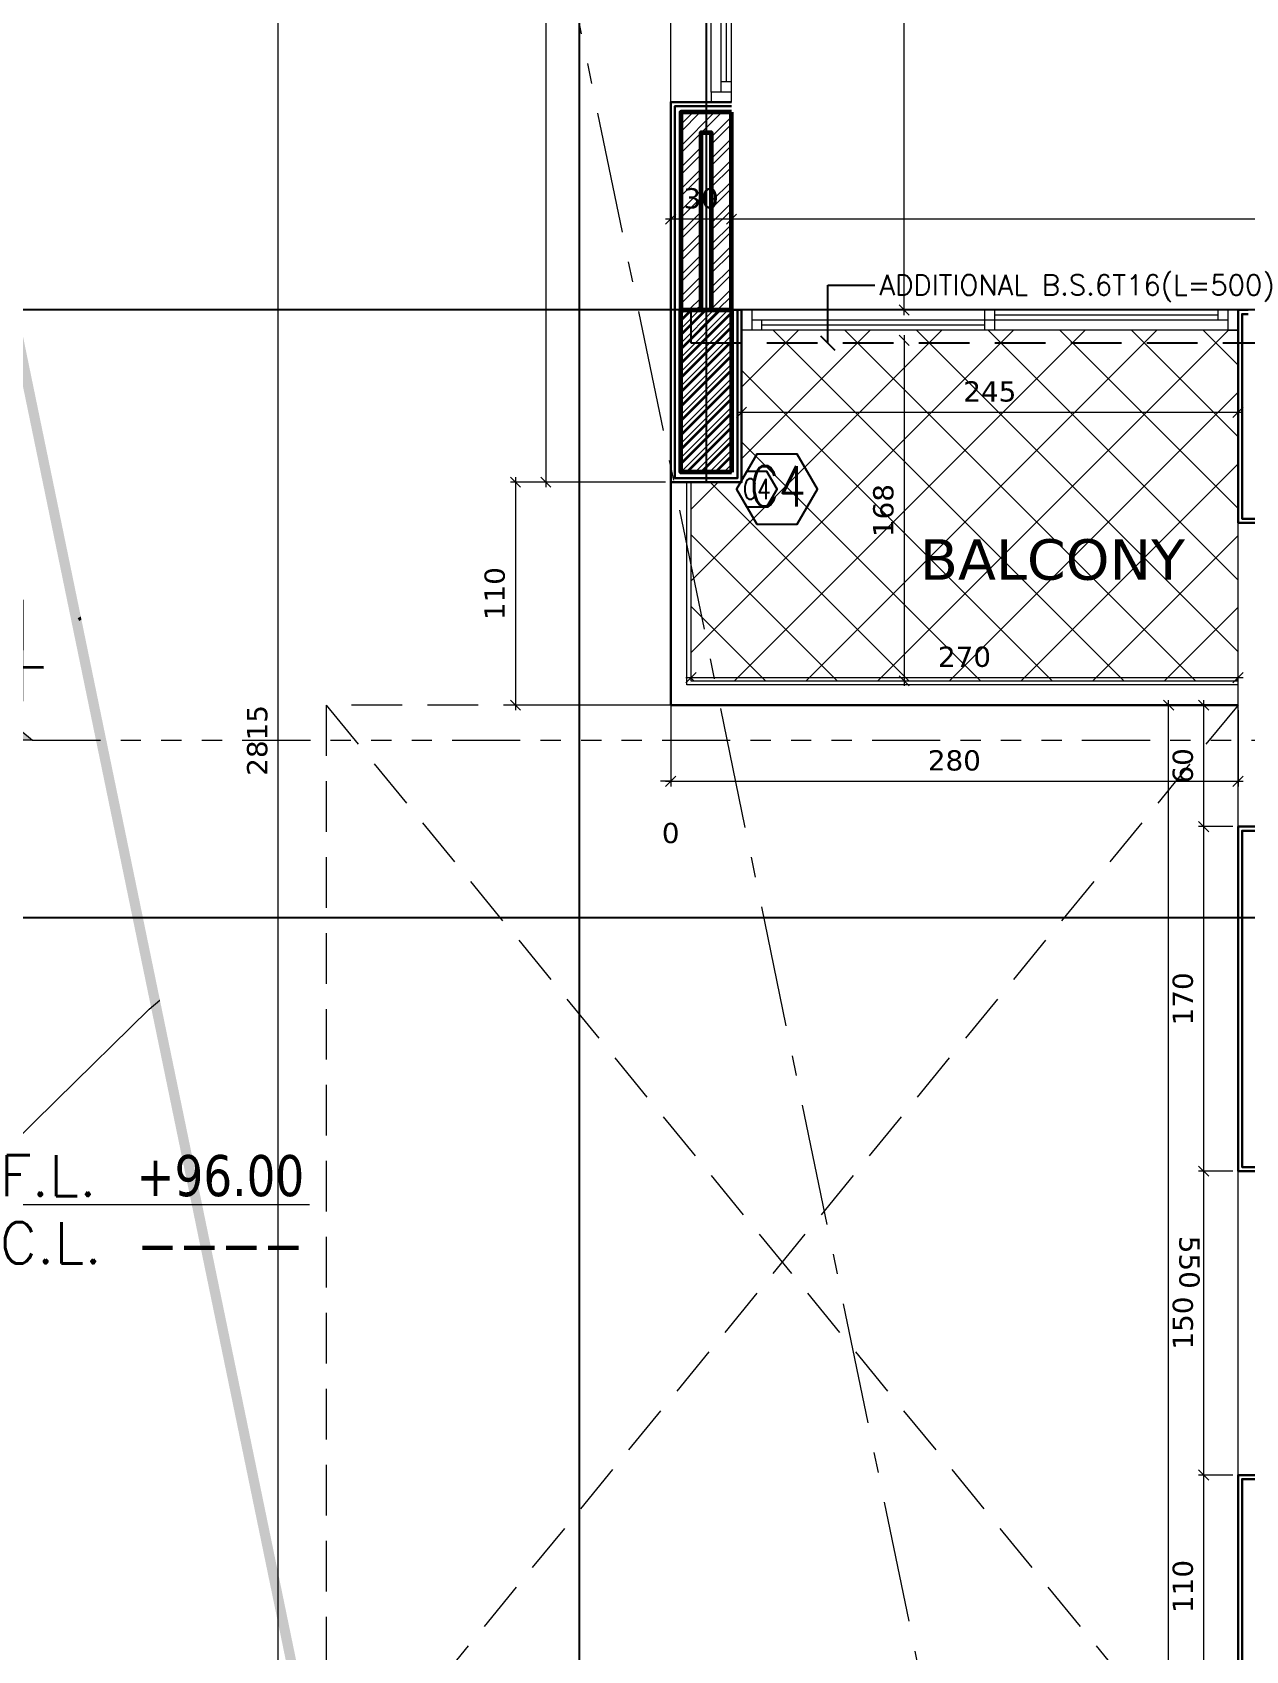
# Model space of a CAD drawing. Header units: inches. Extents: x -48 to 777, y -156 to 510.
# Drawn here: x 388.78 to 394.76, y 137.24 to 145.23 of the extents above; entities that cross this region are included whole.
import ezdxf
from ezdxf.enums import TextEntityAlignment as Align

# ---------------------------------------------------------------- set-up
doc = ezdxf.new("R2010")
doc.units = ezdxf.units.IN
doc.header["$MEASUREMENT"] = 0
doc.set_wipeout_variables(frame=1)
for name, pattern in [('ACAD_ISO06W100', [36, 24, -3, 0, -3, 0, -3, 0, -3]), ('ACAD_ISO10W100', [18, 12, -3, 0, -3]), ('HIDDEN', [0.375, 0.25, -0.125]), ('NUHA', [1.45, 0.75, -0.25, 0.2, -0.25])]:
    doc.linetypes.add(name, pattern=pattern)
doc.layers.get('Defpoints').update_dxf_attribs({"lineweight": 5})
for name, color, linetype, lineweight in [('A-AXIS', 253, 'ACAD_ISO10W100', 5), ('A-AXIS ST', 251, 'ACAD_ISO10W100', 5), ('A-DIM', 9, 'Continuous', 5), ('A-HIDDEN', 254, 'HIDDEN', 5), ('A-LEVELS', 139, 'Continuous', 20), ('A-LIMIT LOT', 235, 'ACAD_ISO10W100', 20), ('A-PILLARS', 1, 'Continuous', 60), ('A-PROJECTION1', 6, 'Continuous', 30), ('A-SIGNS1', 20, 'Continuous', 15), ('A-SIGNS2', 30, 'Continuous', 15), ('A-TEXT', 50, 'Continuous', 15), ('A-WALLS', 7, 'Continuous', 60), ('A-WINDOWS', 4, 'Continuous', 20), ('C-STONE', 42, 'Continuous', 30), ('D-GLASS', 171, 'Continuous', 20), ('D-STONE', 52, 'Continuous', 20), ('H-PILLARS', 61, 'Continuous', 5), ('H-TILING', 54, 'Continuous', 5), ('H-WALLS', 51, 'Continuous', 5)]:
    doc.layers.add(name, color=color, linetype=linetype, lineweight=lineweight)
for name, color, linetype in [('pts pc', 7, 'Continuous'), ('Str-Axes', 8, 'Continuous'), ('str-col-hatch', 8, 'Continuous'), ('str-COL-TAG-100', 1, 'Continuous'), ('str-COL-TAG-50', 7, 'Continuous'), ('str-columns', 3, 'Continuous'), ('str-slab-bottom-reinf.', 1, 'Continuous'), ('str-slab-top', 1, 'Continuous')]:
    doc.layers.add(name, color=color, linetype=linetype)
doc.styles.add('2mm', font='simplex.shx', dxfattribs={"height": 0.5})
doc.styles.add('ROMAN', font='ROMANS.SHX')
doc.styles.add('ROMAND', font='verdana.ttf')
doc.styles.add('ROMANS', font='romans__.ttf', dxfattribs={"height": 0.14})
doc.styles.add('Stretch', font='GOTHIC.TTF', dxfattribs={"width": 0.75, "height": 0.2})
doc.dimstyles.new('M-1.50', dxfattribs={"dimtxt": 0.1, "dimasz": 0.05, "dimexe": 0.025, "dimexo": 0.025, "dimgap": 0.05, "dimtad": 1, "dimlfac": 100, "dimrnd": 0.5, "dimzin": 9, "dimdsep": 46, "dimtxsty": 'ROMAND', "dimblk": 'OBLIQUE', "dimcen": 1, "dimdle": 0.025, "dimclrd": 256, "dimclre": 256, "dimclrt": 2, "dimadec": 0, "dimazin": 0, "dimtfac": 0.666667, "dimtmove": 2, "dimatfit": 3, "dimfxl": 0.04, "dimtolj": 1, "dimtzin": 5, "dimlwd": -1, "dimlwe": -1, "dimarcsym": 0})
doc.dimstyles.new('structure', dxfattribs={"dimtxt": 0.1, "dimasz": 0.07, "dimexe": 0.18, "dimexo": 1, "dimgap": 0.05, "dimtad": 1, "dimdec": 1, "dimlfac": 100, "dimrnd": 0.5, "dimdsep": 46, "dimtxsty": 'ROMAN', "dimblk1": 'OBLIQUE', "dimblk2": 'OBLIQUE', "dimsah": 1, "dimcen": 0.009, "dimse1": 1, "dimse2": 1, "dimclrd": 4, "dimclre": 9, "dimclrt": 1, "dimadec": 0, "dimazin": 0, "dimtfac": 0.066667, "dimtdec": 1, "dimtix": 1, "dimtmove": 2, "dimatfit": 3, "dimldrblk": 'OBLIQUE', "dimfxl": 0.18, "dimtolj": 1, "dimarcsym": 0})

# ---------------------------------------------------------------- blocks, each defined once
blk = doc.blocks.new('_Oblique')
at = {"color": 0, "linetype": 'ByBlock', "lineweight": -2}
blk.add_line((-0.5, -0.5), (0.5, 0.5), dxfattribs=at)
blk = doc.blocks.new('*D7')
at = {"layer": 'A-DIM', "transparency": 16777216}
for p, q in [((332.5563, 67.8908), (332.1191, 67.8908)), ((332.1441, 67.9158), (332.1441, 63.3658)), ((332.5563, 63.3908), (332.1191, 63.3908))]:
    blk.add_line(p, q, dxfattribs=at)
at = {"layer": 'Defpoints', "color": 0, "transparency": 16777216}
for p in [(332.5813, 67.8908), (332.1441, 63.3908), (332.5813, 63.3908)]:
    blk.add_point(p, dxfattribs=at)
at = {"layer": 'A-DIM', "transparency": 16777216, "xscale": 0.05, "yscale": 0.05, "zscale": 0.05}
for p, rotation in [((332.1441, 67.8908), 90), ((332.1441, 63.3908), 270)]:
    blk.add_blockref('_Oblique', p, dxfattribs=dict(at, rotation=rotation))
at = {"layer": 'A-DIM', "color": 2, "transparency": 16777216, "insert": (332.0421, 65.6408), "char_height": 0.1, "attachment_point": 5, "rotation": 90, "style": 'ROMAND'}
blk.add_mtext('\\A1;450', dxfattribs=at)
blk = doc.blocks.new('*D8')
at = {"layer": 'A-DIM', "transparency": 16777216}
for p, q in [((327.0813, 67.8658), (327.0813, 67.5233)), ((332.5813, 67.8658), (332.5813, 67.5233)), ((332.6063, 67.5483), (327.0563, 67.5483))]:
    blk.add_line(p, q, dxfattribs=at)
at = {"layer": 'Defpoints', "color": 0, "transparency": 16777216}
for p in [(327.0813, 67.8908), (332.5813, 67.8908), (327.0813, 67.5483)]:
    blk.add_point(p, dxfattribs=at)
at = {"layer": 'A-DIM', "transparency": 16777216, "xscale": 0.05, "yscale": 0.05, "zscale": 0.05, "rotation": 180}
blk.add_blockref('_Oblique', (327.0813, 67.5483), dxfattribs=at)
at = {"layer": 'A-DIM', "transparency": 16777216, "xscale": 0.05, "yscale": 0.05, "zscale": 0.05}
blk.add_blockref('_Oblique', (332.5813, 67.5483), dxfattribs=at)
at = {"layer": 'A-DIM', "color": 2, "transparency": 16777216, "insert": (329.8313, 67.6503), "char_height": 0.1, "attachment_point": 5, "style": 'ROMAND'}
blk.add_mtext('\\A1;550', dxfattribs=at)
blk = doc.blocks.new('*U25')
for p, q in [((50, 100), (1450, 100)), ((100, 100), (100, 50)), ((725, 0), (725, 100)), ((775, 0), (775, 100)), ((50, 50), (1450, 50)), ((50, 0), (1450, 0)), ((100, 75), (725, 75)), ((775, 25), (1400, 25)), ((1400, 0), (1400, 50))]:
    blk.add_line(p, q)
for points in [[(0, 100), (50, 100), (50, 0), (0, 0)], [(1500, 100), (1450, 100), (1450, 0), (1500, 0)]]:
    blk.add_lwpolyline(points)
blk = doc.blocks.new('*U55')
for p, q in [((50, 100), (2400, 100)), ((100, 100), (100, 50)), ((1200, 0), (1200, 100)), ((1250, 0), (1250, 100)), ((50, 50), (2400, 50)), ((50, 0), (2400, 0)), ((100, 75), (1200, 75)), ((1250, 25), (2350, 25)), ((2350, 0), (2350, 50))]:
    blk.add_line(p, q)
for points in [[(0, 100), (50, 100), (50, 0), (0, 0)], [(2450, 100), (2400, 100), (2400, 0), (2450, 0)]]:
    blk.add_lwpolyline(points)
blk = doc.blocks.new('ZDGFHGCGFF')
h = blk.add_hatch(color=256)
h.paths.add_polyline_path([(94.0863, 59.8041), (94.1509, 59.726, 0.223535), (94.0863, 59.7564)])
h.paths.add_polyline_path([(94.1509, 59.726), (94.1951, 59.6725), (94.1509, 59.6191, 0.17452), (94.1701, 59.6725, 0.17452)])
h.paths.add_polyline_path([(94.0863, 59.5887, 0.223535), (94.1509, 59.6191), (94.0863, 59.541)])
for p, q in [((94.0863, 59.7564), (94.0863, 59.8041)), ((94.0863, 59.8041), (94.1951, 59.6725)), ((94.1951, 59.6725), (94.0863, 59.541)), ((94.0863, 59.541), (94.0863, 59.5887))]:
    blk.add_line(p, q)
blk.add_circle((94.0863, 59.6725), 0.0839)
blk = doc.blocks.new('ZDGFHGCJHGHFG')
at = {"layer": 'A-SIGNS1', "rotation": 90}
blk.add_blockref('ZDGFHGCGFF', (154.0776, -34.4137), dxfattribs=at)
at = {"layer": 'A-SIGNS2', "linetype": 'ACAD_ISO06W100', "ltscale": 0.01, "style": 'Stretch', "flags": 12}
blk.add_attdef('A', text='', height=0.0883, dxfattribs=at).set_placement((94.4069, 59.6837), align=Align.MIDDLE)
blk = doc.blocks.new('AXIS')
at = {"layer": 'A-AXIS ST', "ltscale": 0.1}
for p, q in [((633.96853, 296.91777), (633.96853, 336.01919)), ((657.61853, 319.06933), (627.81853, 319.06933)), ((657.61853, 316.06777), (627.81853, 316.06777))]:
    blk.add_line(p, q, dxfattribs=at)
blk = doc.blocks.new('*D135')
at = {"layer": 'A-DIM', "transparency": 16777216}
blk.add_line((393.0793, 143.7319), (393.0793, 142.0019), dxfattribs=at)
at = {"layer": 'Defpoints', "color": 0, "transparency": 16777216}
for p in [(393.0793, 143.7069), (393.0793, 142.0269), (393.0793, 142.0269)]:
    blk.add_point(p, dxfattribs=at)
at = {"layer": 'A-DIM', "transparency": 16777216, "xscale": 0.05, "yscale": 0.05, "zscale": 0.05}
for p, rotation in [((393.0793, 143.7069), 90), ((393.0793, 142.0269), 270)]:
    blk.add_blockref('_Oblique', p, dxfattribs=dict(at, rotation=rotation))
at = {"layer": 'A-DIM', "color": 2, "transparency": 16777216, "insert": (392.977, 142.8669), "char_height": 0.1, "attachment_point": 5, "rotation": 90, "style": 'ROMAND'}
blk.add_mtext('\\A1;168', dxfattribs=at)
blk = doc.blocks.new('*D136')
at = {"layer": 'A-DIM', "transparency": 16777216}
for p, q in [((392.0018, 142.0425), (394.7518, 142.0425)), ((392.0268, 142.0175), (392.0268, 142.0175))]:
    blk.add_line(p, q, dxfattribs=at)
at = {"layer": 'Defpoints', "color": 0, "transparency": 16777216}
for p in [(392.0268, 142.0425), (394.7268, 142.0425), (394.7268, 142.0425)]:
    blk.add_point(p, dxfattribs=at)
at = {"layer": 'A-DIM', "transparency": 16777216, "xscale": 0.05, "yscale": 0.05, "zscale": 0.05, "rotation": 180}
blk.add_blockref('_Oblique', (392.0268, 142.0425), dxfattribs=at)
at = {"layer": 'A-DIM', "transparency": 16777216, "xscale": 0.05, "yscale": 0.05, "zscale": 0.05}
blk.add_blockref('_Oblique', (394.7268, 142.0425), dxfattribs=at)
at = {"layer": 'A-DIM', "color": 2, "transparency": 16777216, "insert": (393.3768, 142.1446), "char_height": 0.1, "attachment_point": 5, "style": 'ROMAND'}
blk.add_mtext('\\A1;270', dxfattribs=at)
blk = doc.blocks.new('*D163')
at = {"layer": 'A-DIM', "transparency": 16777216}
for p, q in [((393.0793, 143.8319), (393.0793, 149.4335)), ((393.1043, 143.8569), (393.1043, 143.8569))]:
    blk.add_line(p, q, dxfattribs=at)
at = {"layer": 'Defpoints', "color": 0, "transparency": 16777216}
for p in [(393.0793, 149.4085), (393.0793, 149.4085), (393.0793, 143.8569)]:
    blk.add_point(p, dxfattribs=at)
at = {"layer": 'A-DIM', "transparency": 16777216, "xscale": 0.05, "yscale": 0.05, "zscale": 0.05}
for p, rotation in [((393.0793, 149.4085), 90), ((393.0793, 143.8569), 270)]:
    blk.add_blockref('_Oblique', p, dxfattribs=dict(at, rotation=rotation))
at = {"layer": 'A-DIM', "color": 2, "transparency": 16777216, "insert": (392.9782, 146.6327), "char_height": 0.1, "attachment_point": 5, "rotation": 90, "style": 'ROMAND'}
blk.add_mtext('\\A1;555', dxfattribs=at)
blk = doc.blocks.new('*D269')
at = {"layer": 'A-DIM', "transparency": 16777216}
for p, q in [((392.2268, 144.0987), (392.2268, 144.33)), ((398.1768, 144.1427), (398.1768, 144.33)), ((398.2018, 144.305), (392.2018, 144.305))]:
    blk.add_line(p, q, dxfattribs=at)
at = {"layer": 'Defpoints', "color": 0, "transparency": 16777216}
for p in [(392.2268, 144.305), (398.1768, 144.1177), (392.2268, 144.0737)]:
    blk.add_point(p, dxfattribs=at)
at = {"layer": 'A-DIM', "transparency": 16777216, "xscale": 0.05, "yscale": 0.05, "zscale": 0.05, "rotation": 180}
blk.add_blockref('_Oblique', (392.2268, 144.305), dxfattribs=at)
at = {"layer": 'A-DIM', "transparency": 16777216, "xscale": 0.05, "yscale": 0.05, "zscale": 0.05}
blk.add_blockref('_Oblique', (398.1768, 144.305), dxfattribs=at)
at = {"layer": 'A-DIM', "color": 2, "transparency": 16777216, "insert": (395.2018, 144.407), "char_height": 0.1, "attachment_point": 5, "style": 'ROMAND'}
blk.add_mtext('\\A1;595', dxfattribs=at)
blk = doc.blocks.new('*D270')
at = {"layer": 'A-DIM', "transparency": 16777216}
for p, q in [((391.9268, 144.2224), (391.9268, 144.33)), ((392.2268, 144.0987), (392.2268, 144.33)), ((392.2518, 144.305), (391.9018, 144.305))]:
    blk.add_line(p, q, dxfattribs=at)
at = {"layer": 'Defpoints', "color": 0, "transparency": 16777216}
for p in [(391.9268, 144.305), (391.9268, 144.1974), (392.2268, 144.0737)]:
    blk.add_point(p, dxfattribs=at)
at = {"layer": 'A-DIM', "transparency": 16777216, "xscale": 0.05, "yscale": 0.05, "zscale": 0.05, "rotation": 180}
blk.add_blockref('_Oblique', (391.9268, 144.305), dxfattribs=at)
at = {"layer": 'A-DIM', "transparency": 16777216, "xscale": 0.05, "yscale": 0.05, "zscale": 0.05}
blk.add_blockref('_Oblique', (392.2268, 144.305), dxfattribs=at)
at = {"layer": 'A-DIM', "color": 2, "transparency": 16777216, "insert": (392.0768, 144.4071), "char_height": 0.1, "attachment_point": 5, "style": 'ROMAND'}
blk.add_mtext('\\A1;30', dxfattribs=at)
blk = doc.blocks.new('*D271')
at = {"layer": 'A-DIM', "transparency": 16777216}
for p, q in [((392.2768, 143.357), (392.2768, 143.377)), ((394.7268, 143.3254), (394.7268, 143.377)), ((392.2518, 143.352), (394.7518, 143.352))]:
    blk.add_line(p, q, dxfattribs=at)
at = {"layer": 'Defpoints', "color": 0, "transparency": 16777216}
for p in [(392.2768, 143.332), (394.7268, 143.352), (394.7268, 143.3004)]:
    blk.add_point(p, dxfattribs=at)
at = {"layer": 'A-DIM', "transparency": 16777216, "xscale": 0.05, "yscale": 0.05, "zscale": 0.05, "rotation": 180}
blk.add_blockref('_Oblique', (392.2768, 143.352), dxfattribs=at)
at = {"layer": 'A-DIM', "transparency": 16777216, "xscale": 0.05, "yscale": 0.05, "zscale": 0.05}
blk.add_blockref('_Oblique', (394.7268, 143.352), dxfattribs=at)
at = {"layer": 'A-DIM', "color": 2, "transparency": 16777216, "insert": (393.5018, 143.4541), "char_height": 0.1, "attachment_point": 5, "style": 'ROMAND'}
blk.add_mtext('\\A1;245', dxfattribs=at)
blk = doc.blocks.new('*D294')
at = {"layer": 'A-DIM', "transparency": 16777216}
for p, q in [((391.4018, 148.2585), (391.2859, 148.2585)), ((391.3109, 148.2835), (391.3109, 142.9819)), ((391.9018, 143.0069), (391.2859, 143.0069))]:
    blk.add_line(p, q, dxfattribs=at)
at = {"layer": 'Defpoints', "color": 0, "transparency": 16777216}
for p in [(391.4268, 148.2585), (391.3109, 143.0069), (391.9268, 143.0069)]:
    blk.add_point(p, dxfattribs=at)
at = {"layer": 'A-DIM', "transparency": 16777216, "xscale": 0.05, "yscale": 0.05, "zscale": 0.05}
for p, rotation in [((391.3109, 148.2585), 90), ((391.3109, 143.0069), 270)]:
    blk.add_blockref('_Oblique', p, dxfattribs=dict(at, rotation=rotation))
at = {"layer": 'A-DIM', "color": 2, "transparency": 16777216, "insert": (391.2089, 145.6327), "char_height": 0.1, "attachment_point": 5, "rotation": 90, "style": 'ROMAND'}
blk.add_mtext('\\A1;525', dxfattribs=at)
blk = doc.blocks.new('*D295')
at = {"layer": 'A-DIM', "transparency": 16777216}
for p, q in [((391.9018, 143.0069), (391.1359, 143.0069)), ((391.1609, 143.0319), (391.1609, 141.8819)), ((391.9018, 141.9069), (391.1359, 141.9069))]:
    blk.add_line(p, q, dxfattribs=at)
at = {"layer": 'Defpoints', "color": 0, "transparency": 16777216}
for p in [(391.9268, 143.0069), (391.1609, 141.9069), (391.9268, 141.9069)]:
    blk.add_point(p, dxfattribs=at)
at = {"layer": 'A-DIM', "transparency": 16777216, "xscale": 0.05, "yscale": 0.05, "zscale": 0.05}
for p, rotation in [((391.1609, 143.0069), 90), ((391.1609, 141.9069), 270)]:
    blk.add_blockref('_Oblique', p, dxfattribs=dict(at, rotation=rotation))
at = {"layer": 'A-DIM', "color": 2, "transparency": 16777216, "insert": (391.0589, 142.4569), "char_height": 0.1, "attachment_point": 5, "rotation": 90, "style": 'ROMAND'}
blk.add_mtext('\\A1;110', dxfattribs=at)
blk = doc.blocks.new('*D296')
at = {"layer": 'A-DIM', "transparency": 16777216}
for p, q in [((391.9268, 142.9819), (391.9268, 141.5058)), ((391.9268, 141.8819), (391.9268, 141.5058)), ((391.9268, 141.5308), (391.8768, 141.5308)), ((391.9268, 141.5308), (391.9768, 141.5308)), ((391.9268, 141.5308), (391.9268, 141.5308))]:
    blk.add_line(p, q, dxfattribs=at)
at = {"layer": 'Defpoints', "color": 0, "transparency": 16777216}
for p in [(391.9268, 143.0069), (391.9268, 141.9069), (391.9268, 141.5308)]:
    blk.add_point(p, dxfattribs=at)
at = {"layer": 'A-DIM', "transparency": 16777216, "xscale": 0.05, "yscale": 0.05, "zscale": 0.05, "rotation": 180}
blk.add_blockref('_Oblique', (391.9268, 141.5308), dxfattribs=at)
at = {"layer": 'A-DIM', "transparency": 16777216, "xscale": 0.05, "yscale": 0.05, "zscale": 0.05}
blk.add_blockref('_Oblique', (391.9268, 141.5308), dxfattribs=at)
at = {"layer": 'A-DIM', "color": 2, "transparency": 16777216, "insert": (391.9268, 141.2747), "char_height": 0.1, "attachment_point": 5, "style": 'ROMAND'}
blk.add_mtext('\\A1;0', dxfattribs=at)
blk = doc.blocks.new('*D297')
at = {"layer": 'A-DIM', "transparency": 16777216}
for p, q in [((391.9268, 141.8819), (391.9268, 141.5058)), ((394.7268, 141.8819), (394.7268, 141.5058)), ((391.9018, 141.5308), (394.7518, 141.5308))]:
    blk.add_line(p, q, dxfattribs=at)
at = {"layer": 'Defpoints', "color": 0, "transparency": 16777216}
for p in [(391.9268, 141.9069), (394.7268, 141.9069), (394.7268, 141.5308)]:
    blk.add_point(p, dxfattribs=at)
at = {"layer": 'A-DIM', "transparency": 16777216, "xscale": 0.05, "yscale": 0.05, "zscale": 0.05, "rotation": 180}
blk.add_blockref('_Oblique', (391.9268, 141.5308), dxfattribs=at)
at = {"layer": 'A-DIM', "transparency": 16777216, "xscale": 0.05, "yscale": 0.05, "zscale": 0.05}
blk.add_blockref('_Oblique', (394.7268, 141.5308), dxfattribs=at)
at = {"layer": 'A-DIM', "color": 2, "transparency": 16777216, "insert": (393.3268, 141.6331), "char_height": 0.1, "attachment_point": 5, "style": 'ROMAND'}
blk.add_mtext('\\A1;280', dxfattribs=at)
blk = doc.blocks.new('*D298')
at = {"layer": 'A-DIM', "transparency": 16777216}
for p, q in [((394.557, 141.9319), (394.557, 141.2819)), ((394.7018, 141.9069), (394.532, 141.9069)), ((394.7018, 141.3069), (394.532, 141.3069))]:
    blk.add_line(p, q, dxfattribs=at)
at = {"layer": 'Defpoints', "color": 0, "transparency": 16777216}
for p in [(394.7268, 141.9069), (394.557, 141.3069), (394.7268, 141.3069)]:
    blk.add_point(p, dxfattribs=at)
at = {"layer": 'A-DIM', "transparency": 16777216, "xscale": 0.05, "yscale": 0.05, "zscale": 0.05}
for p, rotation in [((394.557, 141.9069), 90), ((394.557, 141.3069), 270)]:
    blk.add_blockref('_Oblique', p, dxfattribs=dict(at, rotation=rotation))
at = {"layer": 'A-DIM', "color": 2, "transparency": 16777216, "insert": (394.455, 141.6069), "char_height": 0.1, "attachment_point": 5, "rotation": 90, "style": 'ROMAND'}
blk.add_mtext('\\A1;60', dxfattribs=at)
blk = doc.blocks.new('*D299')
at = {"layer": 'A-DIM', "transparency": 16777216}
for p, q in [((394.7018, 141.3069), (394.532, 141.3069)), ((394.557, 141.3319), (394.557, 139.5819)), ((394.7018, 139.6069), (394.532, 139.6069))]:
    blk.add_line(p, q, dxfattribs=at)
at = {"layer": 'Defpoints', "color": 0, "transparency": 16777216}
for p in [(394.7268, 141.3069), (394.557, 139.6069), (394.7268, 139.6069)]:
    blk.add_point(p, dxfattribs=at)
at = {"layer": 'A-DIM', "transparency": 16777216, "xscale": 0.05, "yscale": 0.05, "zscale": 0.05}
for p, rotation in [((394.557, 141.3069), 90), ((394.557, 139.6069), 270)]:
    blk.add_blockref('_Oblique', p, dxfattribs=dict(at, rotation=rotation))
at = {"layer": 'A-DIM', "color": 2, "transparency": 16777216, "insert": (394.455, 140.4569), "char_height": 0.1, "attachment_point": 5, "rotation": 90, "style": 'ROMAND'}
blk.add_mtext('\\A1;170', dxfattribs=at)
blk = doc.blocks.new('*D300')
at = {"layer": 'A-DIM', "transparency": 16777216}
for p, q in [((394.557, 139.6319), (394.557, 138.0819)), ((394.7018, 139.6069), (394.532, 139.6069)), ((394.7018, 138.1069), (394.532, 138.1069))]:
    blk.add_line(p, q, dxfattribs=at)
at = {"layer": 'Defpoints', "color": 0, "transparency": 16777216}
for p in [(394.7268, 139.6069), (394.557, 138.1069), (394.7268, 138.1069)]:
    blk.add_point(p, dxfattribs=at)
at = {"layer": 'A-DIM', "transparency": 16777216, "xscale": 0.05, "yscale": 0.05, "zscale": 0.05}
for p, rotation in [((394.557, 139.6069), 90), ((394.557, 138.1069), 270)]:
    blk.add_blockref('_Oblique', p, dxfattribs=dict(at, rotation=rotation))
at = {"layer": 'A-DIM', "color": 2, "transparency": 16777216, "insert": (394.455, 138.8569), "char_height": 0.1, "attachment_point": 5, "rotation": 90, "style": 'ROMAND'}
blk.add_mtext('\\A1;150', dxfattribs=at)
blk = doc.blocks.new('*D301')
at = {"layer": 'A-DIM', "transparency": 16777216}
for p, q in [((394.7018, 138.1069), (394.532, 138.1069)), ((394.557, 138.1319), (394.557, 136.9819)), ((394.7018, 137.0069), (394.532, 137.0069))]:
    blk.add_line(p, q, dxfattribs=at)
at = {"layer": 'Defpoints', "color": 0, "transparency": 16777216}
for p in [(394.7268, 138.1069), (394.557, 137.0069), (394.7268, 137.0069)]:
    blk.add_point(p, dxfattribs=at)
at = {"layer": 'A-DIM', "transparency": 16777216, "xscale": 0.05, "yscale": 0.05, "zscale": 0.05}
for p, rotation in [((394.557, 138.1069), 90), ((394.557, 137.0069), 270)]:
    blk.add_blockref('_Oblique', p, dxfattribs=dict(at, rotation=rotation))
at = {"layer": 'A-DIM', "color": 2, "transparency": 16777216, "insert": (394.455, 137.5569), "char_height": 0.1, "attachment_point": 5, "rotation": 90, "style": 'ROMAND'}
blk.add_mtext('\\A1;110', dxfattribs=at)
blk = doc.blocks.new('*D306')
at = {"layer": 'A-DIM', "transparency": 16777216}
for p, q in [((389.9893, 127.6319), (389.9893, 155.8334)), ((391.4018, 155.8084), (389.9643, 155.8084)), ((395.2018, 127.6569), (389.9643, 127.6569))]:
    blk.add_line(p, q, dxfattribs=at)
at = {"layer": 'Defpoints', "color": 0, "transparency": 16777216}
for p in [(389.9893, 155.8084), (391.4268, 155.8084), (395.2268, 127.6569)]:
    blk.add_point(p, dxfattribs=at)
at = {"layer": 'A-DIM', "transparency": 16777216, "xscale": 0.05, "yscale": 0.05, "zscale": 0.05}
for p, rotation in [((389.9893, 155.8084), 90), ((389.9893, 127.6569), 270)]:
    blk.add_blockref('_Oblique', p, dxfattribs=dict(at, rotation=rotation))
at = {"layer": 'A-DIM', "color": 2, "transparency": 16777216, "insert": (389.887, 141.7327), "char_height": 0.1, "attachment_point": 5, "rotation": 90, "style": 'ROMAND'}
blk.add_mtext('\\A1;2815', dxfattribs=at)
blk = doc.blocks.new('GXFHGCGFCD')
at = {"layer": 'A-SIGNS1', "linetype": 'NUHA'}
h = blk.add_hatch(color=256, dxfattribs=at)
h.paths.add_polyline_path([(90.3819, 61.3301), (90.3819, 61.1701), (90.5419, 61.1701, 0.414214)])
h.paths.add_polyline_path([(90.3819, 61.1701), (90.2219, 61.1701, 0.414214), (90.3819, 61.0101)])
at = {"layer": 'A-SIGNS1'}
for p, q in [((90.3819, 60.9141), (90.3819, 61.4261)), ((90.1259, 61.1701), (91.7898, 61.1701))]:
    blk.add_line(p, q, dxfattribs=at)
blk.add_circle((90.3819, 61.1701), 0.16, dxfattribs=at)
blk = doc.blocks.new('DGXFHXFGDFD')
at = {"layer": 'A-SIGNS1'}
blk.add_blockref('GXFHGCGFCD', (0, 0), dxfattribs=at)
at = {"layer": 'A-SIGNS2', "linetype": 'NUHA', "style": 'ROMANS'}
for s, p in [('F.L.', (90.5835, 61.2031)), ('C.L.', (90.5835, 60.9413))]:
    blk.add_text(s, height=0.16, dxfattribs=at).set_placement(p)
at = {"layer": 'A-SIGNS2', "style": 'ROMANS', "width": 0.910135, "flags": 4}
for tag, p, p2 in [('NIV.FINI', (91.1159, 61.2031), (91.7898, 61.2031)), ('NIV.BETON', (91.1159, 60.9413), (91.7898, 60.9413))]:
    blk.add_attdef(tag, text='', height=0.16, dxfattribs=at).set_placement(p, p2, align=Align.FIT)
blk = doc.blocks.new('LOT 688  TOPOGRAPHIC PLAN')
at = {"layer": 'A-LEVELS', "linetype": 'Continuous'}
blk.add_lwpolyline([(-315993.01159, -27917.60335), (-315992.55258, -27917.15252), (-315992.09357, -27916.70169), (-315991.62188, -27916.30322), (-315991.12482, -27916.00948), (-315990.86281, -27915.91824), (-315990.58971, -27915.87283), (-315990.3048, -27915.87713), (-315990.01092, -27915.92436), (-315989.41109, -27916.10988), (-315988.22172, -27916.59752), (-315987.639, -27916.76802), (-315987.35147, -27916.80639), (-315987.06683, -27916.80263), (-315986.7853, -27916.74858), (-315986.50938, -27916.63741)], dxfattribs=at)
at = {"layer": 'A-LIMIT LOT', "linetype": 'Continuous', "const_width": 0.1}
blk.add_lwpolyline([(-315996.80172, -27893.57917), (-315985.1164, -27950.2257), (-315970.22923, -27937.16678), (-315964.6636, -27941.43051), (-315964.08799, -27936.87852), (-315969.32038, -27930.53073), (-315969.32038, -27896.23659), (-315996.80172, -27893.57917)], dxfattribs=at)
at = {"layer": 'pts pc', "linetype": 'Continuous'}
for points in [[(-315990.26611, -27915.26289), (-315990.97689, -27915.96609)], [(-315990.2699, -27915.96988), (-315990.9731, -27915.2591)], [(-315986.215, -27916.93263), (-315986.92578, -27917.63583)], [(-315986.21879, -27917.63962), (-315986.92199, -27916.92884)]]:
    blk.add_lwpolyline(points, dxfattribs=at)
at = {"layer": 'pts pc', "color": 1, "char_height": 0.5, "attachment_point": 1, "rotation": 359.692852, "style": '2mm'}
for s, insert, width in [('\\Fsimplex.shx;\\W1.0000000000;\\T1.0000000000;\\o\\l96.413', (-315994.07051, -27914.67499), 2.9761905), ('\\Fsimplex.shx;\\W1.0000000000;\\T1.0000000000;\\o\\l96.030', (-315990.12017, -27915.36717), 3.0714286)]:
    blk.add_mtext(s, dxfattribs=dict(at, insert=insert, width=width))
at = {"linetype": 'Continuous'}
blk.add_wipeout([(-315996.80172, -27893.57917), (-315969.32038, -27896.23659), (-315969.32038, -27930.53073), (-315964.08799, -27936.87852), (-315964.6636, -27941.43051), (-315970.22923, -27937.16678), (-315985.1164, -27950.2257)], dxfattribs=at).dxf.layer = 'A-LIMIT LOT'
at = {"layer": 'A-HIDDEN', "linetype": 'ACAD_ISO10W100', "ltscale": 0.05}
blk.add_lwpolyline([(-315992.30527, -27900.52725), (-315983.21966, -27944.57125), (-315970.69258, -27933.58259), (-315972.32038, -27931.60779), (-315972.32038, -27902.3323)], close=True, dxfattribs=at)
at = {"layer": 'A-SIGNS1'}
ref = blk.add_blockref('DGXFHXFGDFD', (-316107.61854, -27995.18151), dxfattribs=dict(at, xscale=1.267200000000003, yscale=1.267200000000003, zscale=1.267200000000003))
ref.add_attrib('NIV.FINI', '+96.00', dxfattribs={"layer": 'A-SIGNS2', "height": 0.202752, "style": 'ROMAND', "width": 0.797031}).set_placement((-315992.15652, -27917.62489), (-315991.32855, -27917.62489), align=Align.FIT)
ref.add_attrib('NIV.BETON', '----', dxfattribs={"layer": 'A-SIGNS2', "height": 0.202752, "style": 'ROMAND', "width": 1.634557}).set_placement((-315992.15652, -27917.95666), (-315991.32855, -27917.95666), align=Align.FIT)
blk = doc.blocks.new('tags')
at = {"layer": 'str-COL-TAG-100', "color": 2}
blk.add_lwpolyline([(0.125, -0.2616), (0.325, -0.2616), (0.425, -0.0884), (0.325, 0.0848), (0.125, 0.0848), (0.025, -0.0884)], close=True, dxfattribs=at)
at = {"layer": 'str-COL-TAG-50', "color": 2}
blk.add_lwpolyline([(0.075, -0.175), (0.175, -0.175), (0.225, -0.0884), (0.175, -0.0018), (0.075, -0.0018), (0.025, -0.0884)], close=True, dxfattribs=at)
at = {"layer": 'str-COL-TAG-100', "color": 1, "style": 'ROMANS', "width": 0.699426}
blk.add_attdef('NUMBER', text='', height=0.2, dxfattribs=at).set_placement((0.0918, -0.1741), (0.3679, -0.1741), align=Align.FIT)
at = {"layer": 'str-COL-TAG-50', "color": 1, "style": 'ROMANS', "width": 0.697102}
blk.add_attdef('NUMBER', text='', height=0.1, dxfattribs=at).set_placement((0.0562, -0.1375), (0.1938, -0.1375), align=Align.FIT)
blk = doc.blocks.new('WOQOUO NAZAR')
at = {"layer": 'A-HIDDEN'}
for p, q in [((327.08134, 67.89084), (332.58135, 63.39085)), ((327.08135, 63.39084), (332.58134, 67.89085))]:
    blk.add_line(p, q, dxfattribs=at)
blk.add_lwpolyline([(327.08135, 63.39084), (332.58135, 63.39085), (332.58134, 67.89085), (327.08134, 67.89084)], close=True, dxfattribs=at)
at = {"layer": 'A-DIM'}
dim = blk.add_linear_dim(base=(327.08134, 67.54828), p1=(332.58134, 67.89085), p2=(327.08134, 67.89084), dimstyle='M-1.50', dxfattribs=at)
dim.commit()
dim.dimension.update_dxf_attribs({"geometry": '*D8', "text_midpoint": (329.83134, 67.65032)})
dim = blk.add_linear_dim(base=(332.14413, 63.39085), p1=(332.58134, 67.89085), p2=(332.58134, 63.39085), angle=90, dimstyle='M-1.50', dxfattribs=at)
dim.commit()
dim.dimension.update_dxf_attribs({"geometry": '*D7', "text_midpoint": (332.04208, 65.64085)})

msp = doc.modelspace()

# ---------------------------------------------------------------- block references
at = {"layer": 'pts pc'}
msp.add_blockref('LOT 688  TOPOGRAPHIC PLAN', (316381.44716, 28057.10823), dxfattribs=at)

# ---------------------------------------------------------------- next in the draw order: hatches: boundary and pattern name
at = {"layer": 'H-PILLARS', "linetype": 'Continuous'}
h = msp.add_hatch(dxfattribs=at)
h.set_pattern_fill('ANSI31', color=256, scale=0.2)
h.set_pattern_definition([(45, (-153.391753, -169.60263), (-0.0176776695, 0.0176776695), [])])
h.paths.add_polyline_path([(392.22678, 143.05688), (391.97678, 143.05688), (391.97678, 143.85688), (392.22678, 143.85688)])
at = {"layer": 'H-TILING'}
h = msp.add_hatch(dxfattribs=at)
h.set_pattern_fill('ANSI37', color=256, scale=2)
h.set_pattern_definition([(45, (-143.49175, -175.21088), (-0.1767767, 0.1767767), []), (135, (-143.49175, -175.21088), (-0.1767767, -0.1767767), [])])
h.paths.add_polyline_path([(394.72678, 143.75688), (393.77459, 143.75688), (393.77459, 143.75688), (392.87459, 143.75688), (392.27678, 143.75688), (392.27678, 143.10688), (392.27678, 143.00688), (392.02678, 143.00688), (392.02678, 142.02688), (394.72678, 142.02688)])
at = {"layer": 'H-WALLS'}
h = msp.add_hatch(dxfattribs=at)
h.set_pattern_fill('ANSI32', color=256, scale=0.2)
h.set_pattern_definition([(45, (-242.49175, -175.21088), (-0.0530330086, 0.0530330086), []), (45, (-242.4564, -175.21088), (-0.0530330086, 0.0530330086), [])])
h.paths.add_polyline_path([(392.22678, 144.83267), (391.97678, 144.83267), (391.97678, 143.85688), (392.07678, 143.85688), (392.07678, 144.73267), (392.12678, 144.73267), (392.12678, 143.85688), (392.22678, 143.85688)], flags=17)
at = {"layer": 'str-col-hatch'}
h = msp.add_hatch(dxfattribs=at)
h.set_pattern_fill('ANSI31', color=256, scale=0.4)
h.set_pattern_definition([(45, (-304.15302, 92.347635), (-0.035355339, 0.035355339), [])])
h.paths.add_polyline_path([(391.97678, 143.85688), (391.97678, 143.05688), (392.22678, 143.05688), (392.22678, 143.85688)])

# ---------------------------------------------------------------- next in the draw order: linework, layer by layer
at = {"layer": 'A-AXIS', "linetype": 'ACAD_ISO06W100', "ltscale": 0.014}
msp.add_line((388.77664, 141.73298), (412.66993, 141.73298), dxfattribs=at)
at = {"layer": 'A-PILLARS'}
msp.add_lwpolyline([(392.22678, 143.05688), (391.97678, 143.05688), (391.97678, 143.85688), (392.22678, 143.85688)], close=True, dxfattribs=at)
at = {"layer": 'A-PROJECTION1'}
msp.add_lwpolyline([(391.92678, 143.00688), (391.92678, 141.90688), (394.72678, 141.90688)], dxfattribs=at)
at = {"layer": 'A-WALLS'}
msp.add_lwpolyline([(392.22678, 144.83267), (391.97678, 144.83267), (391.97678, 143.85688), (392.07678, 143.85688), (392.07678, 144.73267), (392.12678, 144.73267), (392.12678, 143.85688), (392.22678, 143.85688)], close=True, dxfattribs=at)
at = {"layer": 'C-STONE'}
msp.add_line((392.00678, 143.00688), (391.92678, 143.00688), dxfattribs=at)
for points in [[(392.22678, 144.88267), (391.92678, 144.88267), (391.92678, 143.00688), (392.27678, 143.00688), (392.27678, 143.55688), (392.27678, 143.55688), (392.27678, 143.85688)], [(392.22678, 144.86267), (391.94678, 144.86267), (391.94678, 143.02688), (392.25678, 143.02688), (392.25678, 143.57688), (392.25678, 143.57688), (392.25678, 143.85688)], [(392.27678, 143.85688), (392.22678, 143.85688)]]:
    msp.add_lwpolyline(points, dxfattribs=at)
at = {"layer": 'C-STONE', "linetype": 'Continuous'}
for points in [[(394.77678, 143.85688), (394.72678, 143.85688), (394.72678, 143.55688), (394.72678, 143.55688), (394.72678, 142.80688), (395.02678, 142.80688), (395.02678, 142.85688)], [(394.77678, 143.83688), (394.74678, 143.83688), (394.74678, 143.57688), (394.74678, 143.57688), (394.74678, 142.82688), (395.00678, 142.82688), (395.00678, 142.85688)], [(395.02678, 141.25688), (395.02678, 141.30688), (394.72678, 141.30688), (394.72678, 139.60688), (395.02678, 139.60688), (395.02678, 139.65688)], [(395.00678, 141.25688), (395.00678, 141.28688), (394.74678, 141.28688), (394.74678, 139.62688), (395.00678, 139.62688), (395.00678, 139.65688)], [(395.02678, 138.05688), (395.02678, 138.10688), (394.72678, 138.10688), (394.72678, 137.00688), (395.02678, 137.00688), (395.02678, 137.05688)], [(395.00678, 138.05688), (395.00678, 138.08688), (394.74678, 138.08688), (394.74678, 137.02688), (395.00678, 137.02688), (395.00678, 137.05688)]]:
    msp.add_lwpolyline(points, dxfattribs=at)
at = {"layer": 'D-GLASS'}
msp.add_lwpolyline([(394.72678, 142.00688), (392.00678, 142.00688), (392.00678, 143.00688), (392.02678, 143.00688), (392.02678, 142.02688), (394.72678, 142.02688)], dxfattribs=at)
at = {"layer": 'D-STONE', "linetype": 'Continuous'}
for p, q in [((391.92678, 144.88267), (391.92678, 146.38267)), ((394.72678, 143.75688), (392.27678, 143.75688)), ((394.72678, 141.30688), (394.72678, 142.80688)), ((394.72678, 138.10688), (394.72678, 139.60688))]:
    msp.add_line(p, q, dxfattribs=at)
at = {"layer": 'Str-Axes', "ltscale": 0.1}
for p, q in [((391.47678, 122.25688), (391.47678, 161.35831)), ((413.62657, 143.85845), (385.32678, 143.85845)), ((413.62657, 140.85688), (385.32678, 140.85688))]:
    msp.add_line(p, q, dxfattribs=at)
at = {"layer": 'str-columns'}
msp.add_lwpolyline([(391.97678, 143.05688), (392.22678, 143.05688), (392.22678, 143.85688), (391.97678, 143.85688)], close=True, dxfattribs=at)
at = {"layer": 'str-slab-bottom-reinf.'}
msp.add_line((392.10432, 143.00729), (392.10432, 148.50729), dxfattribs=at)
at = {"layer": 'str-slab-top', "linetype": 'HIDDEN'}
msp.add_lwpolyline([(392.02678, 143.84429), (392.02678, 143.69429), (396.87678, 143.69429)], dxfattribs=at)

# ---------------------------------------------------------------- next in the draw order: block references
at = {"layer": 'A-DIM'}
msp.add_blockref('AXIS', (-242.49175, -175.21088), dxfattribs=at)
msp.add_blockref('AXIS', (-242.49175, -175.21088), dxfattribs=at)
at = {"layer": 'A-HIDDEN', "rotation": 269.9999246618755}
msp.add_blockref('WOQOUO NAZAR', (326.83637, 468.98831), dxfattribs=at)
at = {"layer": 'A-SIGNS1'}
ref = msp.add_blockref('ZDGFHGCJHGHFG', (223.3375, 37.30606), dxfattribs=dict(at, xscale=1.75, yscale=1.75, zscale=1.75))
ref.add_attrib('A', 'B', dxfattribs={"layer": 'A-SIGNS2', "linetype": 'ACAD_ISO06W100', "ltscale": 0.01, "height": 0.15457, "style": 'Stretch'}).set_placement((388.54954, 141.7525), align=Align.MIDDLE)
at = {"layer": 'A-WINDOWS', "xscale": -0.0009999999999906004, "yscale": 0.0009999999999906004, "zscale": 0.0009999999999906004}
for name, p, rotation in [('*U25', (392.12678, 144.88267), 269.9999999971884), ('*U55', (394.72678, 143.75688), 359.9999999971883)]:
    msp.add_blockref(name, p, dxfattribs=dict(at, rotation=rotation))
at = {"layer": 'Str-Axes'}
msp.add_blockref('AXIS', (-242.49175, -175.21088), dxfattribs=at)
at = {"layer": 'str-columns'}
ref = msp.add_blockref('tags', (392.22678, 143.06073), dxfattribs=at)
ref.add_attrib('NUMBER', 'C4', dxfattribs={"layer": 'str-COL-TAG-50', "color": 1, "height": 0.1, "style": 'ROMANS', "width": 0.63631}).set_placement((392.28297, 142.92323), (392.42056, 142.92323), align=Align.FIT)
ref.add_attrib('NUMBER', 'C4', dxfattribs={"layer": 'str-COL-TAG-100', "color": 1, "height": 0.2, "style": 'ROMANS', "width": 0.638431}).set_placement((392.31862, 142.88667), (392.59471, 142.88667), align=Align.FIT)

# ---------------------------------------------------------------- next in the draw order: texts
at = {"layer": 'A-TEXT', "style": 'ROMAND'}
msp.add_text('BALCONY', height=0.2, dxfattribs=at).set_placement((393.15637, 142.52551))
at = {"layer": 'str-slab-top', "style": 'ROMAN'}
msp.add_text('ADDITIONAL B.S.6T16(L=500)', height=0.1, dxfattribs=at).set_placement((392.95716, 143.93009))

# ---------------------------------------------------------------- next in the draw order: dimensions: what is measured, and where the dimension line sits
at = {"layer": 'A-DIM'}
for base, p1, p2, picture, middle in [((389.98931, 155.80845), (395.22678, 127.65688), (391.42678, 155.80845), '*D306', (389.88703, 141.73267)), ((393.07928, 149.40846), (393.07928, 143.85689), (393.07928, 149.40846), '*D163', (392.97824, 146.63268)), ((391.31094, 143.00688), (391.42678, 148.25845), (391.92678, 143.00688), '*D294', (391.20886, 145.63267)), ((393.07928, 142.02689), (393.07928, 143.70689), (393.07928, 142.02689), '*D135', (392.97699, 142.86689)), ((391.16094, 141.90688), (391.92678, 143.00688), (391.92678, 141.90688), '*D295', (391.05889, 142.45688)), ((394.55703, 141.30688), (394.72678, 141.90688), (394.72678, 141.30688), '*D298', (394.45498, 141.60688)), ((394.55703, 139.60688), (394.72678, 141.30688), (394.72678, 139.60688), '*D299', (394.45498, 140.45688)), ((394.55703, 138.10688), (394.72678, 139.60688), (394.72678, 138.10688), '*D300', (394.45498, 138.85688)), ((394.55703, 137.00688), (394.72678, 138.10688), (394.72678, 137.00688), '*D301', (394.45498, 137.55688))]:
    dim = msp.add_linear_dim(base=base, p1=p1, p2=p2, angle=90, dimstyle='M-1.50', dxfattribs=at)
    dim.commit()
    dim.dimension.update_dxf_attribs({"geometry": picture, "text_midpoint": middle})
for base, p1, p2, picture, middle in [((391.92678, 144.305), (392.22678, 144.07375), (391.92678, 144.19736), '*D270', (392.07678, 144.40708)), ((392.22678, 144.305), (398.17678, 144.11769), (392.22678, 144.07375), '*D269', (395.20178, 144.40704)), ((394.72678, 143.35203), (392.27678, 143.33195), (394.72678, 143.30038), '*D271', (393.50178, 143.45412)), ((391.92677758, 141.53084426), (391.92677759, 143.00688416), (391.92677758, 141.90688416), '*D296', (391.92677759, 141.2746992)), ((394.72678, 142.04252), (392.02678, 142.04252), (394.72678, 142.04252), '*D136', (393.37678, 142.1446)), ((394.72678, 141.53084), (391.92678, 141.90688), (394.72678, 141.90688), '*D297', (393.32678, 141.63313))]:
    dim = msp.add_linear_dim(base=base, p1=p1, p2=p2, dimstyle='M-1.50', dxfattribs=at)
    dim.commit()
    dim.dimension.update_dxf_attribs({"geometry": picture, "text_midpoint": middle})

# ---------------------------------------------------------------- next in the draw order: leaders
at = {"layer": 'str-slab-top'}
msp.add_leader([(392.70178, 143.69429), (392.70178, 143.97921), (392.9347, 143.97921)], dimstyle='structure', override={"dimgap": 0.05, "dimtad": 0, "dimfxl": 0.04, "dimfxlon": 1}, dxfattribs=at)

doc.saveas('drawing.dxf')
